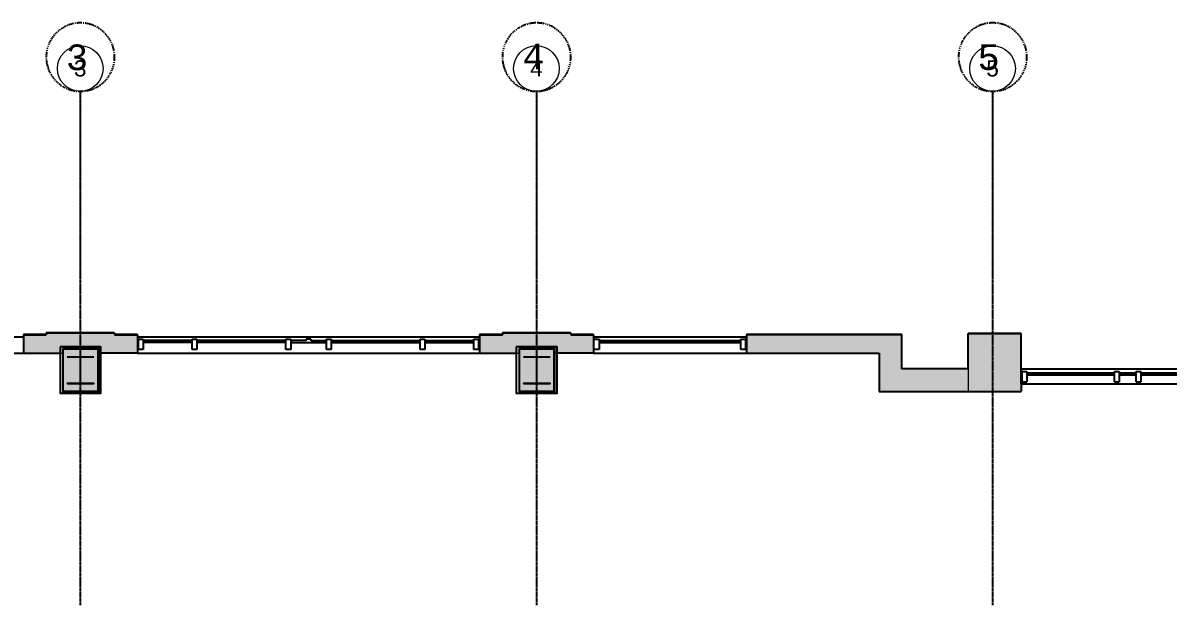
# Model space of a CAD drawing. Header units: inches. Extents: x 1209 to 3903, y 11893 to 13703.
# Drawn here: x 1952 to 2555, y 13397 to 13703 of the extents above; entities that cross this region are included whole.
import ezdxf

# ---------------------------------------------------------------- set-up
doc = ezdxf.new("R2010")
doc.units = ezdxf.units.IN
doc.header["$MEASUREMENT"] = 0
for name, pattern in [('L1$0$Plaza America BA02$0$CENTER2', [1.125, 0.75, -0.125, 0.125, -0.125]), ('L1$0$Plaza America BA02$0$DASHDOT', [1, 0.5, -0.25, 0, -0.25]), ('L1$0$SAG 02ATL Ste230PHII$0$CENTER2', [1.125, 0.75, -0.125, 0.125, -0.125])]:
    doc.linetypes.add(name, pattern=pattern)
for name, color, linetype in [('L1$0$A-Cols-Extr', 8, 'Continuous'), ('L1$0$A-Glaz', 8, 'Continuous'), ('L1$0$A-Wall-Extr', 8, 'Continuous'), ('L1$0$Plaza America BA02$0$14', 8, 'L1$0$Plaza America BA02$0$DASHDOT'), ('L1$0$Plaza America BA02$0$A-Column grid', 8, 'L1$0$Plaza America BA02$0$CENTER2'), ('L1$0$SAG 02ATL Ste230PHII$0$A-Column grid', 8, 'L1$0$SAG 02ATL Ste230PHII$0$CENTER2')]:
    doc.layers.add(name, color=color, linetype=linetype)
for name, color, linetype, lineweight in [('X2$0$A-WALL', 8, 'Continuous', 13), ('X2$0$A-WALL-PATT', 8, 'Continuous', 13), ('X2$0$S-COLS', 8, 'Continuous', 13), ('X2$0$S-GRID', 8, 'Continuous', 9), ('X2$0$S-GRID-IDEN', 8, 'Continuous', 9)]:
    doc.layers.add(name, color=color, linetype=linetype, lineweight=lineweight)
doc.styles.add('L1$0$Plaza America BA02$0$MONOTXT', font='MONOTXT', dxfattribs={"height": 0.2})
doc.styles.add('X2$0$Swis721 Lt BT', font='swissl.ttf', dxfattribs={"height": 8.514638})

# ---------------------------------------------------------------- blocks, each defined once
blk = doc.blocks.new('X2$0$Concrete-Rectangular-Column - 19 X 24-5195709-FIRST FLOOR DEMOLITION')
at = {"layer": 'X2$0$S-COLS'}
blk.add_hatch(color=256, dxfattribs=at).paths.add_polyline_path([(9.5, -12), (9.5, 12), (-9.5, 12), (-9.5, -12)], flags=0)
for p, q in [((9.5, 12), (-9.5, 12)), ((-9.5, 12), (-9.5, -12)), ((9.5, -12), (9.5, 12)), ((-9.5, -12), (9.5, -12))]:
    blk.add_line(p, q, dxfattribs=at)
blk = doc.blocks.new('X2$0$Concrete-Rectangular-Column - 28 X 36-5114309-FIRST FLOOR DEMOLITION')
at = {"layer": 'X2$0$S-COLS'}
blk.add_hatch(color=256, dxfattribs=at).paths.add_polyline_path([(14, -15), (14, 15), (-14, 15), (-14, -15)], flags=0)
for p, q in [((14, 15), (-14, 15)), ((-14, 15), (-14, -15)), ((14, -15), (14, 15)), ((-14, -15), (14, -15))]:
    blk.add_line(p, q, dxfattribs=at)
blk = doc.blocks.new('X2$0$Grid - Grid Head - Circle-50561-FIRST FLOOR DEMOLITION')
at = {"layer": 'X2$0$S-GRID-IDEN'}
blk.add_circle((0, 0), 0.125, dxfattribs=at)

msp = doc.modelspace()

# ---------------------------------------------------------------- hatches: boundary and pattern name
at = {"layer": 'X2$0$A-WALL-PATT'}
for points in [[(1964.36, 13529.17), (1964.36, 13539.17), (1952.36, 13539.17), (1952.36, 13529.17)], [(1970.89, 13529.17), (1973.18, 13529.17), (1973.18, 13532.11), (1992.18, 13532.11), (1992.18, 13529.17), (2000.2, 13529.17), (2000.2, 13540.17), (1964.36, 13540.17), (1964.36, 13529.17)], [(2000.2, 13529.17), (2012.36, 13529.17), (2012.36, 13539.17), (2000.2, 13539.17)], [(2204.36, 13529.17), (2204.36, 13539.17), (2192.36, 13539.17), (2192.36, 13529.17)], [(2232.18, 13529.17), (2240.2, 13529.17), (2240.2, 13540.17), (2204.36, 13540.17), (2204.36, 13529.17), (2213.18, 13529.17), (2213.18, 13532.11), (2232.18, 13532.11), (2232.18, 13531.41)], [(2240.2, 13529.17), (2252.36, 13529.17), (2252.36, 13539.17), (2240.2, 13539.17)], [(2402.6, 13529.16), (2402.6, 13539.16), (2332.85, 13539.16), (2332.85, 13529.16)], [(2402.6, 13509.16), (2414.6, 13509.16), (2414.6, 13539.16), (2402.6, 13539.16), (2402.6, 13529.16)], [(2449.35, 13509.16), (2449.35, 13521.16), (2414.6, 13521.16), (2414.6, 13509.16)]]:
    msp.add_hatch(color=256, dxfattribs=at).paths.add_polyline_path(points, flags=0)

# ---------------------------------------------------------------- linework, layer by layer
at = {"layer": 'L1$0$A-Cols-Extr'}
for points in [[(1971.7, 13532.61), (1971.7, 13508.11), (1993.18, 13508.11), (1993.18, 13532.61)], [(2211.7, 13532.61), (2211.7, 13508.11), (2233.18, 13508.11), (2233.18, 13532.61)], [(1973.19, 13531.26), (1973.19, 13509.26), (1991.69, 13509.26), (1991.69, 13531.26)], [(2213.19, 13531.26), (2213.19, 13509.26), (2231.69, 13509.26), (2231.69, 13531.26)], [(1975.44, 13513.26), (1975.44, 13513.36), (1989.44, 13513.36), (1989.44, 13513.26)], [(2215.44, 13513.26), (2215.44, 13513.36), (2229.44, 13513.36), (2229.44, 13513.26)]]:
    msp.add_lwpolyline(points, close=True, dxfattribs=at)
for points in [[(1975.44, 13527.26), (1989.44, 13527.26)], [(1982.44, 13513.36), (1982.44, 13527.36)], [(2215.44, 13527.26), (2229.44, 13527.26)], [(2222.44, 13513.36), (2222.44, 13527.36)]]:
    msp.add_lwpolyline(points, dxfattribs=at)
at = {"layer": 'L1$0$A-Glaz'}
for p, q in [((1952.36, 13538.91), (1952.36, 13529.16)), ((2012.36, 13538.91), (2012.36, 13529.17)), ((2192.36, 13538.91), (2192.36, 13529.16)), ((2252.36, 13538.91), (2252.36, 13529.16)), ((1772.36, 13537.91), (1952.36, 13537.91)), ((2012.36, 13537.91), (2192.36, 13537.91)), ((2012.86, 13531.16), (2012.86, 13536.66)), ((2012.86, 13536.66), (2015.36, 13536.66)), ((2015.36, 13536.66), (2015.36, 13531.16)), ((2041.11, 13535.91), (2015.36, 13535.91)), ((2041.11, 13534.91), (2015.36, 13534.91)), ((2041.11, 13531.16), (2041.11, 13536.66)), ((2041.11, 13536.66), (2043.61, 13536.66)), ((2043.61, 13536.66), (2043.61, 13531.16)), ((2090.49, 13535.91), (2043.61, 13535.91)), ((2090.49, 13534.91), (2043.61, 13534.91)), ((2090.49, 13536.66), (2092.99, 13536.66)), ((2090.49, 13531.16), (2090.49, 13536.66)), ((2092.99, 13536.66), (2092.99, 13531.16)), ((2101.11, 13535.91), (2092.99, 13535.91)), ((2092.99, 13534.91), (2111.86, 13534.91)), ((2101.11, 13536.66), (2101.11, 13535.91)), ((2103.61, 13536.66), (2101.11, 13536.66)), ((2103.61, 13536.66), (2103.61, 13535.91)), ((2103.61, 13535.91), (2111.86, 13535.91)), ((2111.86, 13536.66), (2114.36, 13536.66)), ((2111.86, 13531.16), (2111.86, 13536.66)), ((2111.86, 13534.66), (2111.86, 13534.66)), ((2114.36, 13536.66), (2114.36, 13531.16)), ((2114.36, 13535.91), (2161.11, 13535.91)), ((2114.36, 13534.85), (2161.11, 13534.85)), ((2114.36, 13534.66), (2114.36, 13534.66)), ((2161.11, 13536.62), (2163.61, 13536.62)), ((2161.11, 13531.12), (2161.11, 13536.62)), ((2163.61, 13536.62), (2163.61, 13531.12)), ((2163.61, 13535.91), (2189.36, 13535.91)), ((2163.61, 13534.85), (2189.36, 13534.85)), ((2189.36, 13536.62), (2191.86, 13536.62)), ((2189.36, 13531.12), (2189.36, 13536.62)), ((2191.86, 13536.62), (2191.86, 13531.12)), ((2252.36, 13537.91), (2332.86, 13537.91)), ((2252.86, 13536.66), (2255.36, 13536.66)), ((2255.36, 13536.66), (2255.36, 13531.16)), ((2255.36, 13535.91), (2329.86, 13535.91)), ((2255.36, 13534.91), (2329.86, 13534.91)), ((2329.86, 13531.16), (2329.86, 13536.66)), ((2329.86, 13536.66), (2332.36, 13536.66)), ((2332.36, 13536.66), (2332.36, 13531.16)), ((1772.36, 13529.16), (1952.36, 13529.16)), ((2012.36, 13529.16), (2192.36, 13529.16)), ((2015.36, 13531.16), (2012.86, 13531.16)), ((2043.61, 13531.16), (2041.11, 13531.16)), ((2092.99, 13531.16), (2090.49, 13531.16)), ((2114.36, 13531.16), (2111.86, 13531.16)), ((2163.61, 13531.12), (2161.11, 13531.12)), ((2191.86, 13531.12), (2189.36, 13531.12)), ((2252.36, 13529.16), (2332.86, 13529.16)), ((2255.36, 13531.16), (2252.86, 13531.16)), ((2332.36, 13531.16), (2329.86, 13531.16)), ((2477.36, 13520.91), (2687.35, 13520.91)), ((2477.85, 13519.66), (2480.35, 13519.66)), ((2477.85, 13514.16), (2477.85, 13519.66)), ((2480.35, 13519.66), (2480.35, 13514.16)), ((2480.35, 13518.91), (2526.41, 13518.91)), ((2480.35, 13517.91), (2526.41, 13517.91)), ((2526.41, 13514.16), (2526.41, 13519.66)), ((2526.41, 13519.66), (2528.91, 13519.66)), ((2528.91, 13519.66), (2528.91, 13514.16)), ((2528.91, 13518.91), (2537.85, 13518.91)), ((2528.91, 13517.91), (2537.85, 13517.91)), ((2537.85, 13514.16), (2537.85, 13519.66)), ((2537.85, 13519.66), (2540.35, 13519.66)), ((2540.35, 13519.66), (2540.35, 13514.16)), ((2540.35, 13518.91), (2581.1, 13518.91)), ((2540.35, 13517.91), (2581.1, 13517.91)), ((2687.42, 13512.91), (2477.28, 13512.91)), ((2477.85, 13514.16), (2480.35, 13514.16)), ((2526.41, 13514.16), (2528.91, 13514.16)), ((2537.85, 13514.16), (2540.35, 13514.16))]:
    msp.add_line(p, q, dxfattribs=at)
at = {"layer": 'L1$0$A-Wall-Extr'}
for p, q in [((1952.36, 13538.91), (1964.36, 13538.91)), ((1964.36, 13539.91), (1964.36, 13539.91)), ((1964.36, 13539.91), (2000.36, 13539.91)), ((1964.36, 13539.91), (1964.36, 13538.91)), ((2000.36, 13539.91), (2000.36, 13538.91)), ((2000.36, 13538.91), (2012.36, 13538.91)), ((2192.36, 13538.91), (2204.36, 13538.91)), ((2204.36, 13539.91), (2204.36, 13538.91)), ((2204.36, 13539.91), (2240.36, 13539.91)), ((2204.36, 13539.91), (2204.36, 13539.91)), ((2240.36, 13539.91), (2240.36, 13538.91)), ((2240.36, 13538.91), (2252.36, 13538.91)), ((2414.36, 13538.91), (2332.85, 13538.91)), ((2332.85, 13538.91), (2332.85, 13529.16)), ((2414.35, 13539.07), (2414.35, 13520.91)), ((2414.35, 13539.07), (2414.35, 13539.07)), ((2449.35, 13520.91), (2449.35, 13539.54)), ((2477.35, 13539.54), (2449.35, 13539.54)), ((2477.35, 13512.91), (2477.35, 13539.54)), ((2477.36, 13513.54), (2477.36, 13539.54)), ((1952.36, 13529.16), (1971.7, 13529.16)), ((2012.36, 13529.16), (1993.18, 13529.16)), ((2192.36, 13529.16), (2211.7, 13529.16)), ((2252.36, 13529.16), (2233.18, 13529.16)), ((2332.86, 13529.16), (2402.61, 13529.16)), ((2402.6, 13529.16), (2402.6, 13509.16)), ((2402.6, 13529.16), (2402.6, 13509.32)), ((2449.35, 13520.91), (2414.35, 13520.91)), ((2477.36, 13520.91), (2477.35, 13509.16)), ((2402.6, 13509.16), (2477.35, 13509.16))]:
    msp.add_line(p, q, dxfattribs=at)
at = {"layer": 'L1$0$Plaza America BA02$0$A-Column grid'}
for p, q in [((1982.27, 13666.96), (1982.27, 13396.73)), ((2222.27, 13666.96), (2222.27, 13396.73)), ((2462.27, 13666.96), (2462.27, 13396.73))]:
    msp.add_line(p, q, dxfattribs=at)
at = {"layer": 'L1$0$SAG 02ATL Ste230PHII$0$A-Column grid'}
for p, q in [((1982.27, 13666.96), (1982.27, 13396.73)), ((2222.27, 13666.96), (2222.27, 13396.73)), ((2462.27, 13666.96), (2462.27, 13396.73))]:
    msp.add_line(p, q, dxfattribs=at)
at = {"layer": 'X2$0$A-WALL'}
for p, q in [((1964.36, 13539.17), (1952.36, 13539.17)), ((1952.36, 13539.17), (1952.36, 13529.17)), ((2000.2, 13540.17), (1964.36, 13540.17)), ((1964.36, 13540.17), (1964.36, 13539.17)), ((2000.2, 13539.17), (2000.2, 13540.17)), ((2012.36, 13539.17), (2000.2, 13539.17)), ((2012.36, 13529.17), (2012.36, 13539.17)), ((2204.36, 13539.17), (2192.36, 13539.17)), ((2192.36, 13539.17), (2192.36, 13529.17)), ((2240.2, 13540.17), (2204.36, 13540.17)), ((2204.36, 13540.17), (2204.36, 13539.17)), ((2240.2, 13539.17), (2240.2, 13540.17)), ((2252.36, 13539.17), (2240.2, 13539.17)), ((2252.36, 13529.17), (2252.36, 13539.17)), ((2414.6, 13539.16), (2332.85, 13539.16)), ((2332.85, 13539.16), (2332.85, 13529.16)), ((2414.6, 13521.16), (2414.6, 13539.16)), ((1952.36, 13529.17), (1973.18, 13529.17)), ((1992.18, 13529.17), (2012.36, 13529.17)), ((2192.36, 13529.17), (2213.18, 13529.17)), ((2232.18, 13529.17), (2252.36, 13529.17)), ((2332.85, 13529.16), (2402.6, 13529.16)), ((2402.6, 13529.16), (2402.6, 13509.16)), ((2449.35, 13521.16), (2414.6, 13521.16)), ((2402.6, 13509.16), (2449.35, 13509.16))]:
    msp.add_line(p, q, dxfattribs=at)
at = {"layer": 'X2$0$S-GRID'}
for p, q in [((1982.27, 13666.96), (1982.27, 13570.96)), ((2222.27, 13666.96), (2222.27, 13570.96)), ((2462.27, 13666.96), (2462.27, 13570.96))]:
    msp.add_line(p, q, dxfattribs=at)

# ---------------------------------------------------------------- block references
at = {"layer": 'X2$0$S-COLS'}
for name, p in [('X2$0$Concrete-Rectangular-Column - 28 X 36-5114309-FIRST FLOOR DEMOLITION', (2463.35, 13524.16)), ('X2$0$Concrete-Rectangular-Column - 19 X 24-5195709-FIRST FLOOR DEMOLITION', (1982.68, 13520.11)), ('X2$0$Concrete-Rectangular-Column - 19 X 24-5195709-FIRST FLOOR DEMOLITION', (2222.68, 13520.11))]:
    msp.add_blockref(name, p, dxfattribs=at)

# ---------------------------------------------------------------- texts
at = {"layer": 'X2$0$S-GRID-IDEN', "char_height": 8.51, "width": 7.56, "attachment_point": 2, "line_spacing_factor": 1.00667, "style": 'X2$0$Swis721 Lt BT', "bg_fill": 3, "box_fill_scale": 1.25, "bg_fill_color": 0, "bg_fill_transparency": 0}
for s, insert in [('3', (1982.27, 13683.29)), ('4', (2222.27, 13683.29)), ('5', (2462.27, 13683.29))]:
    msp.add_mtext(s, dxfattribs=dict(at, insert=insert))

# ---------------------------------------------------------------- next in the draw order: linework, layer by layer
at = {"layer": 'L1$0$Plaza America BA02$0$14'}
for centre in [(1982.37, 13684.95), (2222.36, 13684.95), (2462.35, 13684.95)]:
    msp.add_ellipse(centre, major_axis=(18, 0), ratio=0.99964, start_param=0, end_param=6.283175, dxfattribs=at)

# ---------------------------------------------------------------- next in the draw order: block references
at = {"layer": 'X2$0$S-GRID-IDEN', "xscale": 95.99999999999994, "yscale": 95.99999999999994, "zscale": 95.99999999999994, "rotation": 180}
for p in [(1982.27, 13678.96), (2222.27, 13678.96), (2462.27, 13678.96)]:
    msp.add_blockref('X2$0$Grid - Grid Head - Circle-50561-FIRST FLOOR DEMOLITION', p, dxfattribs=at)

# ---------------------------------------------------------------- next in the draw order: texts
at = {"layer": 'L1$0$Plaza America BA02$0$14', "style": 'L1$0$Plaza America BA02$0$MONOTXT', "width": 1.000361}
for s, p in [('3', (1974.75, 13678.11)), ('4', (2214.92, 13678.48)), ('5', (2454.34, 13678.19))]:
    msp.add_text(s, height=13.49, dxfattribs=at).set_placement(p)

doc.saveas('drawing.dxf')
